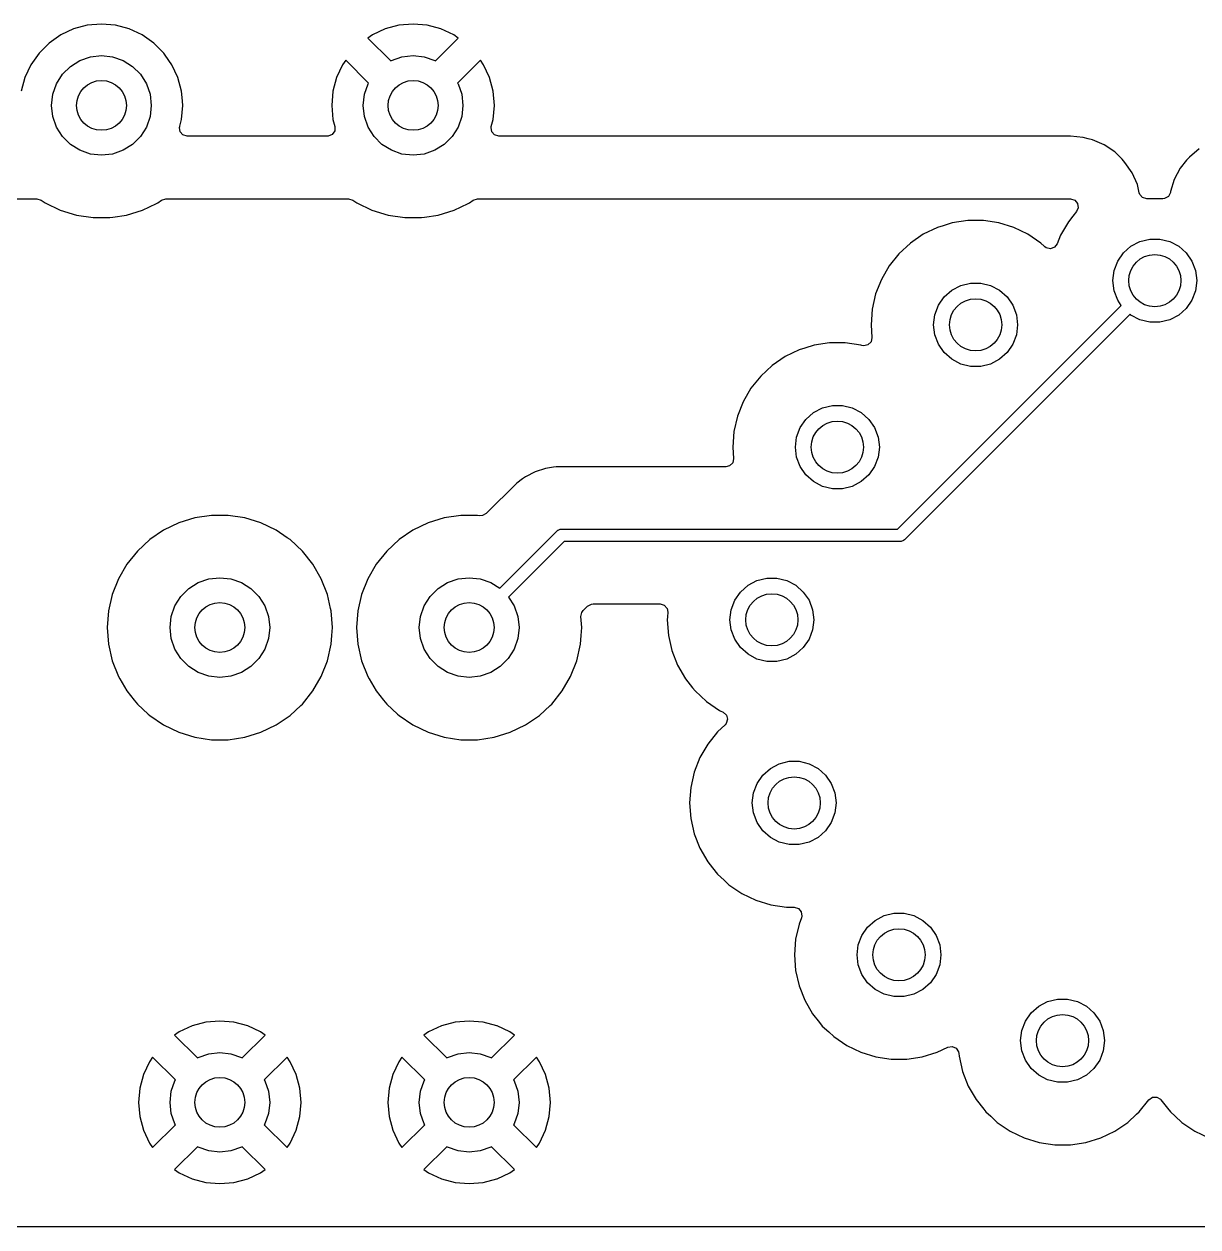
# Model space of a CAD drawing. Extents: x 2.85 to 10.26, y -4.55 to -2.42.
# Drawn here: x 6.372 to 7.114, y -4.547 to -3.787 of the extents above; entities that cross this region are included whole.
import ezdxf

# ---------------------------------------------------------------- set-up
doc = ezdxf.new("R2010")
doc.units = 0
doc.header["$MEASUREMENT"] = 0
doc.layers.add('BLACK', color=7, linetype='CONTINUOUS')

msp = doc.modelspace()

# ---------------------------------------------------------------- linework, layer by layer
at = {"layer": 'BLACK', "linetype": 'CONTINUOUS'}
for p, q in [((6.40368, -3.79029), (6.39556, -3.79407)), ((6.41233, -3.78797), (6.40368, -3.79029)), ((6.40368, -3.79029), (6.40368, -3.79029)), ((6.41234, -3.78797), (6.41233, -3.78797)), ((6.42126, -3.78719), (6.41234, -3.78797)), ((6.43018, -3.78797), (6.42126, -3.78719)), ((6.42126, -3.78719), (6.42126, -3.78719)), ((6.43884, -3.79029), (6.43018, -3.78797)), ((6.43018, -3.78797), (6.43018, -3.78797)), ((6.43018, -3.78797), (6.43018, -3.78797)), ((6.43018, -3.78797), (6.43018, -3.78797)), ((6.43018, -3.78797), (6.43018, -3.78797)), ((6.44696, -3.79407), (6.43884, -3.79029)), ((6.43884, -3.79029), (6.43884, -3.79029)), ((6.60054, -3.7903), (6.59242, -3.79409)), ((6.60919, -3.78799), (6.60054, -3.7903)), ((6.60054, -3.7903), (6.60054, -3.7903)), ((6.61811, -3.78721), (6.60919, -3.78799)), ((6.60919, -3.78799), (6.60919, -3.78799)), ((6.62703, -3.78799), (6.61811, -3.78721)), ((6.61811, -3.78721), (6.61811, -3.78721)), ((6.63568, -3.7903), (6.62703, -3.78799)), ((6.62703, -3.78799), (6.62703, -3.78799)), ((6.6438, -3.79409), (6.63568, -3.7903)), ((6.63568, -3.7903), (6.63568, -3.7903)), ((6.38822, -3.79921), (6.38189, -3.80555)), ((6.39556, -3.79407), (6.38822, -3.79921)), ((6.39556, -3.79407), (6.39556, -3.79407)), ((6.4543, -3.79921), (6.44696, -3.79407)), ((6.44696, -3.79407), (6.44696, -3.79407)), ((6.46063, -3.80555), (6.4543, -3.79921)), ((6.59242, -3.79409), (6.58955, -3.7961)), ((6.58955, -3.7961), (6.58955, -3.7961)), ((6.58955, -3.7961), (6.60396, -3.81051)), ((6.59242, -3.79409), (6.59242, -3.79409)), ((6.63226, -3.81051), (6.64667, -3.7961)), ((6.64667, -3.7961), (6.6438, -3.79409)), ((6.38189, -3.80555), (6.37675, -3.81288)), ((6.41425, -3.80788), (6.42126, -3.80709)), ((6.42126, -3.80709), (6.42827, -3.80788)), ((6.46147, -3.80674), (6.46063, -3.80555)), ((6.46577, -3.81288), (6.46147, -3.80674)), ((6.6111, -3.80788), (6.61811, -3.80709)), ((6.61811, -3.80709), (6.62512, -3.80788)), ((6.37675, -3.81288), (6.37296, -3.821)), ((6.37675, -3.81288), (6.37675, -3.81288)), ((6.39664, -3.81895), (6.40162, -3.81396)), ((6.40162, -3.81396), (6.40759, -3.81021)), ((6.40759, -3.81021), (6.41425, -3.80788)), ((6.42827, -3.80788), (6.43493, -3.81021)), ((6.43493, -3.81021), (6.4409, -3.81396)), ((6.4409, -3.81396), (6.44588, -3.81895)), ((6.46956, -3.821), (6.46577, -3.81288)), ((6.57362, -3.81289), (6.56983, -3.82101)), ((6.57563, -3.81002), (6.57362, -3.81289)), ((6.57362, -3.81289), (6.57362, -3.81289)), ((6.59004, -3.82443), (6.57563, -3.81002)), ((6.57563, -3.81002), (6.57563, -3.81002)), ((6.60396, -3.81051), (6.60444, -3.81021)), ((6.60444, -3.81021), (6.6111, -3.80788)), ((6.62512, -3.80788), (6.63178, -3.81021)), ((6.63178, -3.81021), (6.63226, -3.81051)), ((6.66059, -3.81002), (6.64618, -3.82443)), ((6.6626, -3.81289), (6.66059, -3.81002)), ((6.66639, -3.82101), (6.6626, -3.81289)), ((6.6626, -3.81289), (6.6626, -3.81289)), ((6.37296, -3.821), (6.37064, -3.82966)), ((6.37296, -3.821), (6.37296, -3.821)), ((6.39288, -3.82492), (6.39664, -3.81895)), ((6.44588, -3.81895), (6.44964, -3.82492)), ((6.47188, -3.82966), (6.46956, -3.821)), ((6.56983, -3.82101), (6.56751, -3.82966)), ((6.56983, -3.82101), (6.56983, -3.82101)), ((6.66871, -3.82966), (6.66639, -3.82101)), ((6.66639, -3.82101), (6.66639, -3.82101)), ((6.39055, -3.83157), (6.39288, -3.82492)), ((6.44964, -3.82492), (6.45197, -3.83157)), ((6.47222, -3.83362), (6.47188, -3.82966)), ((6.56751, -3.82966), (6.56673, -3.83858)), ((6.56751, -3.82966), (6.56751, -3.82966)), ((6.5874, -3.83157), (6.58973, -3.82492)), ((6.58973, -3.82492), (6.59004, -3.82443)), ((6.64618, -3.82443), (6.64649, -3.82492)), ((6.64649, -3.82492), (6.64882, -3.83157)), ((6.66949, -3.83858), (6.66871, -3.82966)), ((6.66871, -3.82966), (6.66871, -3.82966)), ((6.38976, -3.83858), (6.39055, -3.83157)), ((6.45197, -3.83157), (6.45276, -3.83858)), ((6.47264, -3.83834), (6.47222, -3.83362)), ((6.58661, -3.83858), (6.5874, -3.83157)), ((6.64882, -3.83157), (6.64961, -3.83858)), ((6.39055, -3.84559), (6.38976, -3.83858)), ((6.39288, -3.85225), (6.39055, -3.84559)), ((6.45197, -3.84559), (6.44964, -3.85225)), ((6.45276, -3.83858), (6.45197, -3.84559)), ((6.47188, -3.84751), (6.47266, -3.83858)), ((6.47266, -3.83858), (6.47264, -3.83834)), ((6.56673, -3.83858), (6.56673, -3.83858)), ((6.56673, -3.83858), (6.56751, -3.8475)), ((6.5874, -3.84559), (6.58661, -3.83858)), ((6.58973, -3.85225), (6.5874, -3.84559)), ((6.64882, -3.84559), (6.64649, -3.85225)), ((6.64961, -3.83858), (6.64882, -3.84559)), ((6.66871, -3.8475), (6.66949, -3.83858)), ((6.66949, -3.83858), (6.66949, -3.83858)), ((6.39664, -3.85822), (6.39288, -3.85225)), ((6.44964, -3.85225), (6.44588, -3.85822)), ((6.47058, -3.85247), (6.4707, -3.85191)), ((6.47097, -3.8552), (6.47058, -3.85247)), ((6.4707, -3.85191), (6.47076, -3.85168)), ((6.47076, -3.85168), (6.47188, -3.84751)), ((6.56751, -3.8475), (6.56751, -3.8475)), ((6.56751, -3.8475), (6.56869, -3.85191)), ((6.56869, -3.85191), (6.56863, -3.85466)), ((6.59349, -3.85822), (6.58973, -3.85225)), ((6.64649, -3.85225), (6.64273, -3.85822)), ((6.66741, -3.85247), (6.66753, -3.85191)), ((6.6678, -3.8552), (6.66741, -3.85247)), ((6.66753, -3.85191), (6.66871, -3.8475)), ((6.66871, -3.8475), (6.66871, -3.8475)), ((6.40162, -3.86321), (6.39664, -3.85822)), ((6.44588, -3.85822), (6.4409, -3.86321)), ((6.47277, -3.85728), (6.47097, -3.8552)), ((6.47541, -3.85805), (6.47277, -3.85728)), ((6.56398, -3.85805), (6.47541, -3.85805)), ((6.56456, -3.85802), (6.56398, -3.85805)), ((6.56709, -3.85693), (6.56456, -3.85802)), ((6.56863, -3.85466), (6.56709, -3.85693)), ((6.59847, -3.86321), (6.59349, -3.85822)), ((6.64273, -3.85822), (6.63775, -3.86321)), ((6.6696, -3.85728), (6.6678, -3.8552)), ((6.67224, -3.85805), (6.6696, -3.85728)), ((7.03341, -3.85805), (6.67224, -3.85805)), ((7.04138, -3.85886), (7.03341, -3.85805)), ((7.03341, -3.85805), (7.03341, -3.85805)), ((7.04456, -3.85965), (7.04138, -3.85886)), ((7.04138, -3.85886), (7.04138, -3.85886)), ((7.04138, -3.85886), (7.04138, -3.85886)), ((7.0472, -3.86043), (7.04456, -3.85965)), ((7.04456, -3.85965), (7.04456, -3.85965)), ((7.04456, -3.85965), (7.04456, -3.85965)), ((7.05462, -3.86345), (7.0472, -3.86043)), ((7.0472, -3.86043), (7.0472, -3.86043)), ((6.40759, -3.86696), (6.40162, -3.86321)), ((6.41425, -3.86929), (6.40759, -3.86696)), ((6.43493, -3.86696), (6.42827, -3.86929)), ((6.4409, -3.86321), (6.43493, -3.86696)), ((6.60444, -3.86696), (6.59847, -3.86321)), ((6.6111, -3.86929), (6.60444, -3.86696)), ((6.63178, -3.86696), (6.62512, -3.86929)), ((6.63775, -3.86321), (6.63178, -3.86696)), ((7.06128, -3.86791), (7.05462, -3.86345)), ((7.05462, -3.86345), (7.05462, -3.86345)), ((7.06597, -3.87249), (7.06128, -3.86791)), ((7.06128, -3.86791), (7.06128, -3.86791)), ((7.11456, -3.86594), (7.10851, -3.87119)), ((6.42126, -3.87008), (6.41425, -3.86929)), ((6.42827, -3.86929), (6.42126, -3.87008)), ((6.61811, -3.87008), (6.6111, -3.86929)), ((6.62512, -3.86929), (6.61811, -3.87008)), ((7.06777, -3.87457), (7.06597, -3.87249)), ((7.07237, -3.88112), (7.06777, -3.87457)), ((7.06777, -3.87457), (7.06777, -3.87457)), ((7.06777, -3.87457), (7.06777, -3.87457)), ((7.10663, -3.87319), (7.10255, -3.87832)), ((7.10851, -3.87119), (7.10663, -3.87319)), ((7.10851, -3.87119), (7.10851, -3.87119)), ((7.07557, -3.88847), (7.07237, -3.88112)), ((7.07237, -3.88112), (7.07237, -3.88112)), ((7.10255, -3.87832), (7.09879, -3.8854)), ((7.0768, -3.89385), (7.07557, -3.88847)), ((7.07557, -3.88847), (7.07557, -3.88847)), ((7.09879, -3.8854), (7.09654, -3.89308)), ((7.09879, -3.8854), (7.09879, -3.8854)), ((6.1162, -3.89764), (6.38054, -3.89764)), ((6.38054, -3.89764), (6.38318, -3.89841)), ((6.38318, -3.89841), (6.38329, -3.89849)), ((6.38329, -3.89849), (6.38572, -3.90014)), ((6.4568, -3.90014), (6.45923, -3.89849)), ((6.45923, -3.89849), (6.46185, -3.89764)), ((6.46185, -3.89764), (6.46198, -3.89764)), ((6.46198, -3.89764), (6.57739, -3.89764)), ((6.57739, -3.89764), (6.58003, -3.89841)), ((6.58003, -3.89841), (6.58014, -3.89849)), ((6.58014, -3.89849), (6.58257, -3.90014)), ((6.65365, -3.90014), (6.65608, -3.89849)), ((6.65608, -3.89849), (6.6587, -3.89764)), ((6.6587, -3.89764), (6.65883, -3.89764)), ((6.65883, -3.89764), (7.03341, -3.89764)), ((7.03341, -3.89764), (7.03605, -3.89841)), ((7.03605, -3.89841), (7.03785, -3.90049)), ((7.07712, -3.89478), (7.0768, -3.89385)), ((7.07892, -3.89686), (7.07712, -3.89478)), ((7.08156, -3.89764), (7.07892, -3.89686)), ((7.09164, -3.89764), (7.08156, -3.89764)), ((7.09282, -3.89749), (7.09164, -3.89764)), ((7.09519, -3.8961), (7.09282, -3.89749)), ((7.09644, -3.89365), (7.09519, -3.8961)), ((7.09654, -3.89308), (7.09644, -3.89365)), ((6.38572, -3.90014), (6.39529, -3.90475)), ((6.39529, -3.90475), (6.40544, -3.90789)), ((6.43708, -3.90789), (6.44723, -3.90475)), ((6.44723, -3.90475), (6.45608, -3.90049)), ((6.45608, -3.90049), (6.4568, -3.90014)), ((6.4568, -3.90014), (6.4568, -3.90014)), ((6.4568, -3.90014), (6.4568, -3.90014)), ((6.58257, -3.90014), (6.59214, -3.90475)), ((6.59214, -3.90475), (6.60229, -3.90789)), ((6.63393, -3.90789), (6.64408, -3.90475)), ((6.64408, -3.90475), (6.65293, -3.90049)), ((6.65293, -3.90049), (6.65365, -3.90014)), ((6.65365, -3.90014), (6.65365, -3.90014)), ((6.65365, -3.90014), (6.65365, -3.90014)), ((7.03723, -3.90556), (7.03491, -3.90847)), ((7.03824, -3.90321), (7.03723, -3.90556)), ((7.03785, -3.90049), (7.03824, -3.90321)), ((6.40544, -3.90789), (6.40544, -3.90789)), ((6.40544, -3.90789), (6.40544, -3.90789)), ((6.40544, -3.90789), (6.41595, -3.90947)), ((6.41595, -3.90947), (6.41595, -3.90947)), ((6.41595, -3.90947), (6.41595, -3.90947)), ((6.41595, -3.90947), (6.41595, -3.90947)), ((6.41595, -3.90947), (6.42657, -3.90947)), ((6.42657, -3.90947), (6.42849, -3.90918)), ((6.42657, -3.90947), (6.42657, -3.90947)), ((6.42849, -3.90918), (6.43708, -3.90789)), ((6.43708, -3.90789), (6.43708, -3.90789)), ((6.43708, -3.90789), (6.43708, -3.90789)), ((6.60229, -3.90789), (6.60229, -3.90789)), ((6.60229, -3.90789), (6.60229, -3.90789)), ((6.60229, -3.90789), (6.6128, -3.90947)), ((6.6128, -3.90947), (6.6128, -3.90947)), ((6.6128, -3.90947), (6.6128, -3.90947)), ((6.6128, -3.90947), (6.6128, -3.90947)), ((6.6128, -3.90947), (6.62342, -3.90947)), ((6.62342, -3.90947), (6.62534, -3.90918)), ((6.62342, -3.90947), (6.62342, -3.90947)), ((6.62534, -3.90918), (6.63393, -3.90789)), ((6.63393, -3.90789), (6.63393, -3.90789)), ((6.63393, -3.90789), (6.63393, -3.90789)), ((6.95871, -3.9128), (6.95289, -3.91459)), ((6.96848, -3.91132), (6.95871, -3.9128)), ((6.95871, -3.9128), (6.95871, -3.9128)), ((6.97835, -3.91132), (6.96848, -3.91132)), ((6.96848, -3.91132), (6.96848, -3.91132)), ((6.98812, -3.9128), (6.97835, -3.91132)), ((6.97835, -3.91132), (6.97835, -3.91132)), ((6.99755, -3.91571), (6.98812, -3.9128)), ((6.98812, -3.9128), (6.98812, -3.9128)), ((7.03202, -3.91209), (7.02708, -3.92064)), ((7.03491, -3.90847), (7.03202, -3.91209)), ((6.94038, -3.91999), (6.93222, -3.92555)), ((6.94927, -3.91571), (6.94038, -3.91999)), ((6.94038, -3.91999), (6.94038, -3.91999)), ((6.95289, -3.91459), (6.94927, -3.91571)), ((6.94927, -3.91571), (6.94927, -3.91571)), ((6.94927, -3.91571), (6.94927, -3.91571)), ((7.00645, -3.91999), (6.99755, -3.91571)), ((6.99755, -3.91571), (6.99755, -3.91571)), ((7.01461, -3.92555), (7.00645, -3.91999)), ((7.00645, -3.91999), (7.00645, -3.91999)), ((7.00645, -3.91999), (7.00645, -3.91999)), ((7.00645, -3.91999), (7.00645, -3.91999)), ((7.02708, -3.92064), (7.02496, -3.92606)), ((6.93222, -3.92555), (6.92498, -3.93227)), ((7.01678, -3.92757), (7.01461, -3.92555)), ((7.01709, -3.92786), (7.01678, -3.92757)), ((7.018, -3.92852), (7.01709, -3.92786)), ((7.02068, -3.92915), (7.018, -3.92852)), ((7.02327, -3.92824), (7.02068, -3.92915)), ((7.02496, -3.92606), (7.02327, -3.92824)), ((7.06678, -3.93174), (7.07156, -3.9275)), ((7.07156, -3.9275), (7.07722, -3.92454)), ((7.07722, -3.92454), (7.08342, -3.92301)), ((7.08342, -3.92301), (7.08981, -3.92301)), ((7.08981, -3.92301), (7.09601, -3.92454)), ((7.09601, -3.92454), (7.10167, -3.9275)), ((7.10167, -3.9275), (7.10645, -3.93174)), ((6.92498, -3.93227), (6.91882, -3.93999)), ((7.06315, -3.937), (7.06678, -3.93174)), ((7.10645, -3.93174), (7.11008, -3.937)), ((6.91882, -3.93999), (6.91388, -3.94854)), ((7.06011, -3.94931), (7.06088, -3.94297)), ((7.06088, -3.94297), (7.06315, -3.937)), ((7.11008, -3.937), (7.11234, -3.94297)), ((7.11234, -3.94297), (7.11311, -3.94931)), ((6.91388, -3.94854), (6.91028, -3.95774)), ((6.96402, -3.95244), (6.97022, -3.95091)), ((6.97022, -3.95091), (6.97661, -3.95091)), ((6.97661, -3.95091), (6.98281, -3.95244)), ((7.06088, -3.95566), (7.06011, -3.94931)), ((7.11311, -3.94931), (7.11234, -3.95566)), ((6.91027, -3.95774), (6.90808, -3.96737)), ((6.91028, -3.95774), (6.91027, -3.95774)), ((6.94995, -3.9649), (6.95358, -3.95964)), ((6.95358, -3.95964), (6.95836, -3.9554)), ((6.95836, -3.9554), (6.96402, -3.95244)), ((6.98281, -3.95244), (6.98847, -3.9554)), ((6.98847, -3.9554), (6.99325, -3.95964)), ((6.99325, -3.95964), (6.99688, -3.9649)), ((7.06315, -3.96163), (7.06088, -3.95566)), ((7.11234, -3.95566), (7.11008, -3.96163)), ((6.90808, -3.96737), (6.90734, -3.97721)), ((6.90808, -3.96737), (6.90808, -3.96737)), ((6.92406, -4.1063), (7.06543, -3.96493)), ((6.94768, -3.97087), (6.94995, -3.9649)), ((6.99688, -3.9649), (6.99914, -3.97087)), ((7.06543, -3.96493), (7.06315, -3.96163)), ((7.10645, -3.96689), (7.10167, -3.97112)), ((7.11008, -3.96163), (7.10645, -3.96689)), ((7.07093, -3.97056), (6.92848, -4.11302)), ((6.94691, -3.97721), (6.94768, -3.97087)), ((6.99914, -3.97087), (6.99991, -3.97721)), ((7.07156, -3.97112), (7.07093, -3.97056)), ((7.07722, -3.97409), (7.07156, -3.97112)), ((7.08342, -3.97562), (7.07722, -3.97409)), ((7.09601, -3.97409), (7.08981, -3.97562)), ((7.10167, -3.97112), (7.09601, -3.97409)), ((6.90734, -3.97721), (6.90734, -3.97721)), ((6.90734, -3.97721), (6.90795, -3.98532)), ((6.94768, -3.98356), (6.94691, -3.97721)), ((6.99991, -3.97721), (6.99914, -3.98356)), ((7.08981, -3.97562), (7.08342, -3.97562)), ((6.87141, -3.9901), (6.86559, -3.99189)), ((6.88118, -3.98862), (6.87141, -3.9901)), ((6.87141, -3.9901), (6.87141, -3.9901)), ((6.89105, -3.98862), (6.88118, -3.98862)), ((6.88118, -3.98862), (6.88118, -3.98862)), ((6.90082, -3.9901), (6.89105, -3.98862)), ((6.89105, -3.98862), (6.89105, -3.98862)), ((6.90164, -3.99035), (6.90082, -3.9901)), ((6.90082, -3.9901), (6.90082, -3.9901)), ((6.90543, -3.98996), (6.90275, -3.99055)), ((6.90737, -3.98801), (6.90543, -3.98996)), ((6.90795, -3.98532), (6.90737, -3.98801)), ((6.94995, -3.98953), (6.94768, -3.98356)), ((6.95358, -3.99479), (6.94995, -3.98953)), ((6.99688, -3.98953), (6.99325, -3.99479)), ((6.99914, -3.98356), (6.99688, -3.98953)), ((6.85308, -3.99729), (6.84492, -4.00285)), ((6.86197, -3.99301), (6.85308, -3.99729)), ((6.85308, -3.99729), (6.85308, -3.99729)), ((6.86559, -3.99189), (6.86197, -3.99301)), ((6.86197, -3.99301), (6.86197, -3.99301)), ((6.86197, -3.99301), (6.86197, -3.99301)), ((6.90275, -3.99055), (6.90164, -3.99035)), ((6.95836, -3.99902), (6.95358, -3.99479)), ((6.99325, -3.99479), (6.98847, -3.99902)), ((6.84492, -4.00285), (6.83768, -4.00957)), ((6.96402, -4.00199), (6.95836, -3.99902)), ((6.97022, -4.00352), (6.96402, -4.00199)), ((6.97661, -4.00352), (6.97022, -4.00352)), ((6.98281, -4.00199), (6.97661, -4.00352)), ((6.98847, -3.99902), (6.98281, -4.00199)), ((6.83768, -4.00957), (6.83152, -4.01729)), ((6.83152, -4.01729), (6.82658, -4.02584)), ((6.82658, -4.02584), (6.82298, -4.03504)), ((6.82297, -4.03504), (6.82078, -4.04467)), ((6.82298, -4.03504), (6.82297, -4.03504)), ((6.86628, -4.03694), (6.87106, -4.0327)), ((6.87106, -4.0327), (6.87672, -4.02974)), ((6.87672, -4.02974), (6.88292, -4.02821)), ((6.88292, -4.02821), (6.88931, -4.02821)), ((6.88931, -4.02821), (6.89551, -4.02974)), ((6.89551, -4.02974), (6.90117, -4.0327)), ((6.90117, -4.0327), (6.90595, -4.03694)), ((6.86038, -4.04817), (6.86265, -4.0422)), ((6.86265, -4.0422), (6.86628, -4.03694)), ((6.90595, -4.03694), (6.90958, -4.0422)), ((6.90958, -4.0422), (6.91184, -4.04817)), ((6.82078, -4.04467), (6.82004, -4.05451)), ((6.82078, -4.04467), (6.82078, -4.04467)), ((6.85961, -4.05451), (6.86038, -4.04817)), ((6.91184, -4.04817), (6.91261, -4.05451)), ((6.82004, -4.05451), (6.82004, -4.05451)), ((6.82004, -4.05451), (6.82058, -4.06166)), ((6.86038, -4.06086), (6.85961, -4.05451)), ((6.91261, -4.05451), (6.91184, -4.06086)), ((6.82, -4.06435), (6.81806, -4.0663)), ((6.82058, -4.06166), (6.82, -4.06435)), ((6.86265, -4.06683), (6.86038, -4.06086)), ((6.91184, -4.06086), (6.90958, -4.06683)), ((6.6891, -4.07318), (6.68714, -4.07461)), ((6.69518, -4.07008), (6.6891, -4.07318)), ((6.70167, -4.06798), (6.69518, -4.07008)), ((6.70684, -4.06716), (6.70167, -4.06798)), ((6.7084, -4.06691), (6.70684, -4.06716)), ((6.71522, -4.06691), (6.7084, -4.06691)), ((6.81571, -4.06691), (6.71522, -4.06691)), ((6.81806, -4.0663), (6.81571, -4.06691)), ((6.86628, -4.07209), (6.86265, -4.06683)), ((6.87106, -4.07632), (6.86628, -4.07209)), ((6.90595, -4.07209), (6.90117, -4.07632)), ((6.90958, -4.06683), (6.90595, -4.07209)), ((6.68359, -4.07719), (6.66434, -4.09644)), ((6.68714, -4.07461), (6.68359, -4.07719)), ((6.68359, -4.07719), (6.68359, -4.07719)), ((6.68359, -4.07719), (6.68359, -4.07719)), ((6.87672, -4.07929), (6.87106, -4.07632)), ((6.88292, -4.08082), (6.87672, -4.07929)), ((6.88931, -4.08082), (6.88292, -4.08082)), ((6.89551, -4.07929), (6.88931, -4.08082)), ((6.90117, -4.07632), (6.89551, -4.07929)), ((6.66434, -4.09644), (6.66192, -4.09776)), ((6.47009, -4.10233), (6.46052, -4.10694)), ((6.48025, -4.0992), (6.47009, -4.10233)), ((6.49075, -4.09762), (6.48025, -4.0992)), ((6.48025, -4.0992), (6.48025, -4.0992)), ((6.50138, -4.09762), (6.49075, -4.09762)), ((6.49075, -4.09762), (6.49075, -4.09762)), ((6.51188, -4.0992), (6.50138, -4.09762)), ((6.50138, -4.09762), (6.50138, -4.09762)), ((6.52203, -4.10233), (6.51188, -4.0992)), ((6.51188, -4.0992), (6.51188, -4.0992)), ((6.5316, -4.10694), (6.52203, -4.10233)), ((6.52203, -4.10233), (6.52203, -4.10233)), ((6.62757, -4.10233), (6.618, -4.10694)), ((6.63773, -4.0992), (6.62757, -4.10233)), ((6.64823, -4.09762), (6.63773, -4.0992)), ((6.63773, -4.0992), (6.63773, -4.0992)), ((6.65886, -4.09762), (6.64823, -4.09762)), ((6.64823, -4.09762), (6.64823, -4.09762)), ((6.66016, -4.09781), (6.65886, -4.09762)), ((6.65886, -4.09762), (6.65886, -4.09762)), ((6.66192, -4.09776), (6.66016, -4.09781)), ((6.46052, -4.10694), (6.45174, -4.11293)), ((6.5316, -4.10694), (6.5316, -4.10694)), ((6.53864, -4.11174), (6.53161, -4.10694)), ((6.53161, -4.10694), (6.5316, -4.10694)), ((6.5316, -4.10694), (6.5316, -4.10694)), ((6.54038, -4.11293), (6.53864, -4.11174)), ((6.618, -4.10694), (6.60922, -4.11293)), ((6.67282, -4.14366), (6.70903, -4.10745)), ((6.70903, -4.10745), (6.70962, -4.10696)), ((6.70962, -4.10696), (6.70968, -4.10694)), ((6.70968, -4.10694), (6.71104, -4.10637)), ((6.71104, -4.10637), (6.71181, -4.1063)), ((6.71181, -4.1063), (6.92406, -4.1063)), ((6.45174, -4.11293), (6.44395, -4.12015)), ((6.54817, -4.12015), (6.54038, -4.11293)), ((6.60922, -4.11293), (6.60143, -4.12015)), ((6.71344, -4.11417), (6.67839, -4.14922)), ((6.92569, -4.11417), (6.71344, -4.11417)), ((6.92646, -4.1141), (6.92569, -4.11417)), ((6.92788, -4.11351), (6.92646, -4.1141)), ((6.92848, -4.11302), (6.92788, -4.11351)), ((6.44395, -4.12015), (6.43733, -4.12846)), ((6.5548, -4.12846), (6.54817, -4.12015)), ((6.54817, -4.12015), (6.54817, -4.12015)), ((6.54817, -4.12015), (6.54817, -4.12015)), ((6.60143, -4.12015), (6.59481, -4.12846)), ((6.43733, -4.12846), (6.43202, -4.13766)), ((6.56011, -4.13766), (6.5548, -4.12846)), ((6.59481, -4.12846), (6.5895, -4.13766)), ((6.43202, -4.13766), (6.42814, -4.14755)), ((6.43202, -4.13766), (6.43202, -4.13766)), ((6.47643, -4.14388), (6.4824, -4.14013)), ((6.4824, -4.14013), (6.48905, -4.1378)), ((6.48905, -4.1378), (6.49606, -4.13701)), ((6.49606, -4.13701), (6.50307, -4.1378)), ((6.50307, -4.1378), (6.50973, -4.14013)), ((6.50973, -4.14013), (6.5157, -4.14388)), ((6.56399, -4.14755), (6.56011, -4.13766)), ((6.5895, -4.13766), (6.58562, -4.14755)), ((6.5895, -4.13766), (6.5895, -4.13766)), ((6.63391, -4.14388), (6.63988, -4.14013)), ((6.63988, -4.14013), (6.64653, -4.1378)), ((6.64653, -4.1378), (6.65354, -4.13701)), ((6.65354, -4.13701), (6.66055, -4.1378)), ((6.66055, -4.1378), (6.66721, -4.14013)), ((6.66721, -4.14013), (6.67282, -4.14366)), ((6.82488, -4.14604), (6.82966, -4.1418)), ((6.82966, -4.1418), (6.83532, -4.13884)), ((6.83532, -4.13884), (6.84152, -4.13731)), ((6.84152, -4.13731), (6.84791, -4.13731)), ((6.84791, -4.13731), (6.85411, -4.13884)), ((6.85411, -4.13884), (6.85977, -4.1418)), ((6.85977, -4.1418), (6.86455, -4.14604)), ((6.42814, -4.14755), (6.42577, -4.15791)), ((6.42814, -4.14755), (6.42814, -4.14755)), ((6.46769, -4.15484), (6.47144, -4.14887)), ((6.47144, -4.14887), (6.47643, -4.14388)), ((6.5157, -4.14388), (6.52069, -4.14887)), ((6.52069, -4.14887), (6.52444, -4.15484)), ((6.56601, -4.15642), (6.56399, -4.14755)), ((6.58562, -4.14755), (6.58325, -4.15791)), ((6.58562, -4.14755), (6.58562, -4.14755)), ((6.62517, -4.15484), (6.62892, -4.14887)), ((6.62892, -4.14887), (6.63391, -4.14388)), ((6.67839, -4.14922), (6.68192, -4.15484)), ((6.82125, -4.1513), (6.82488, -4.14604)), ((6.86455, -4.14604), (6.86818, -4.1513)), ((6.46536, -4.1615), (6.46769, -4.15484)), ((6.52444, -4.15484), (6.52677, -4.1615)), ((6.56635, -4.15791), (6.56601, -4.15642)), ((6.62284, -4.1615), (6.62517, -4.15484)), ((6.68192, -4.15484), (6.68425, -4.1615)), ((6.72553, -4.15779), (6.7269, -4.15642)), ((6.7269, -4.15642), (6.72833, -4.15499)), ((6.72833, -4.15499), (6.73074, -4.15367)), ((6.73074, -4.15367), (6.73178, -4.15356)), ((6.73178, -4.15356), (6.77413, -4.15356)), ((6.77413, -4.15356), (6.77677, -4.15434)), ((6.77677, -4.15434), (6.77857, -4.15642)), ((6.77857, -4.15642), (6.779, -4.15881)), ((6.81821, -4.16361), (6.81898, -4.15727)), ((6.81898, -4.15727), (6.82125, -4.1513)), ((6.86818, -4.1513), (6.87044, -4.15727)), ((6.87044, -4.15727), (6.87121, -4.16361)), ((6.42577, -4.15791), (6.42498, -4.1685)), ((6.46457, -4.1685), (6.46536, -4.1615)), ((6.52677, -4.1615), (6.52756, -4.1685)), ((6.56715, -4.1685), (6.56635, -4.15791)), ((6.58325, -4.15791), (6.58246, -4.1685)), ((6.62205, -4.1685), (6.62284, -4.1615)), ((6.68425, -4.1615), (6.68504, -4.1685)), ((6.72411, -4.16161), (6.72469, -4.15892)), ((6.72463, -4.1685), (6.72411, -4.16161)), ((6.72469, -4.15892), (6.72553, -4.15779)), ((6.77878, -4.16176), (6.77864, -4.16361)), ((6.77864, -4.16361), (6.77864, -4.16361)), ((6.77864, -4.16361), (6.77938, -4.17346)), ((6.779, -4.15881), (6.77878, -4.16176)), ((6.81898, -4.16996), (6.81821, -4.16361)), ((6.87121, -4.16361), (6.87044, -4.16996)), ((6.42498, -4.1685), (6.42577, -4.1791)), ((6.42498, -4.1685), (6.42498, -4.1685)), ((6.46536, -4.17551), (6.46457, -4.1685)), ((6.52756, -4.1685), (6.52677, -4.17551)), ((6.56678, -4.17346), (6.56715, -4.1685)), ((6.56715, -4.1685), (6.56715, -4.1685)), ((6.58246, -4.1685), (6.58246, -4.1685)), ((6.58246, -4.1685), (6.58325, -4.1791)), ((6.62284, -4.17551), (6.62205, -4.1685)), ((6.68504, -4.1685), (6.68425, -4.17551)), ((6.72426, -4.17346), (6.72463, -4.1685)), ((6.72463, -4.1685), (6.72463, -4.1685)), ((6.82125, -4.17593), (6.81898, -4.16996)), ((6.87044, -4.16996), (6.86818, -4.17593)), ((6.42577, -4.1791), (6.42814, -4.18946)), ((6.46769, -4.18217), (6.46536, -4.17551)), ((6.52677, -4.17551), (6.52444, -4.18217)), ((6.56399, -4.18946), (6.56635, -4.1791)), ((6.56635, -4.1791), (6.56678, -4.17346)), ((6.58325, -4.1791), (6.58562, -4.18946)), ((6.62517, -4.18217), (6.62284, -4.17551)), ((6.68425, -4.17551), (6.68192, -4.18217)), ((6.72147, -4.18946), (6.72383, -4.1791)), ((6.72383, -4.1791), (6.72426, -4.17346)), ((6.77938, -4.17346), (6.77938, -4.17346)), ((6.77938, -4.17346), (6.78158, -4.18309)), ((6.82488, -4.18119), (6.82125, -4.17593)), ((6.86818, -4.17593), (6.86455, -4.18119)), ((6.47144, -4.18814), (6.46769, -4.18217)), ((6.52444, -4.18217), (6.52069, -4.18814)), ((6.62892, -4.18814), (6.62517, -4.18217)), ((6.68192, -4.18217), (6.67817, -4.18814)), ((6.78158, -4.18309), (6.78158, -4.18309)), ((6.78158, -4.18309), (6.78158, -4.18309)), ((6.78158, -4.18309), (6.78518, -4.19228)), ((6.82966, -4.18542), (6.82488, -4.18119)), ((6.83532, -4.18839), (6.82966, -4.18542)), ((6.85977, -4.18542), (6.85411, -4.18839)), ((6.86455, -4.18119), (6.85977, -4.18542)), ((6.42814, -4.18946), (6.42814, -4.18946)), ((6.42814, -4.18946), (6.43202, -4.19935)), ((6.47643, -4.19313), (6.47144, -4.18814)), ((6.4824, -4.19688), (6.47643, -4.19313)), ((6.5157, -4.19313), (6.50973, -4.19688)), ((6.52069, -4.18814), (6.5157, -4.19313)), ((6.56011, -4.19935), (6.56399, -4.18946)), ((6.58562, -4.18946), (6.58562, -4.18946)), ((6.58562, -4.18946), (6.5895, -4.19935)), ((6.63391, -4.19313), (6.62892, -4.18814)), ((6.63988, -4.19688), (6.63391, -4.19313)), ((6.67318, -4.19313), (6.66721, -4.19688)), ((6.67817, -4.18814), (6.67318, -4.19313)), ((6.71759, -4.19935), (6.72147, -4.18946)), ((6.78518, -4.19228), (6.79012, -4.20083)), ((6.84152, -4.18992), (6.83532, -4.18839)), ((6.84791, -4.18992), (6.84152, -4.18992)), ((6.85411, -4.18839), (6.84791, -4.18992)), ((6.43202, -4.19935), (6.43202, -4.19935)), ((6.43202, -4.19935), (6.43297, -4.201)), ((6.43297, -4.201), (6.43733, -4.20855)), ((6.48905, -4.19921), (6.4824, -4.19688)), ((6.49606, -4.2), (6.48905, -4.19921)), ((6.50307, -4.19921), (6.49606, -4.2)), ((6.50973, -4.19688), (6.50307, -4.19921)), ((6.5548, -4.20855), (6.56011, -4.19935)), ((6.5895, -4.19935), (6.5895, -4.19935)), ((6.5895, -4.19935), (6.59045, -4.201)), ((6.59045, -4.201), (6.59481, -4.20855)), ((6.64653, -4.19921), (6.63988, -4.19688)), ((6.65354, -4.2), (6.64653, -4.19921)), ((6.66055, -4.19921), (6.65354, -4.2)), ((6.66721, -4.19688), (6.66055, -4.19921)), ((6.71228, -4.20855), (6.71759, -4.19935)), ((6.79012, -4.20083), (6.79465, -4.20651)), ((6.43733, -4.20855), (6.44195, -4.21434)), ((6.54817, -4.21685), (6.5548, -4.20855)), ((6.59481, -4.20855), (6.59943, -4.21434)), ((6.70565, -4.21685), (6.71228, -4.20855)), ((6.79465, -4.20651), (6.79628, -4.20856)), ((6.79628, -4.20856), (6.7998, -4.21182)), ((6.44195, -4.21434), (6.44395, -4.21685)), ((6.44395, -4.21685), (6.45071, -4.22313)), ((6.54038, -4.22408), (6.54721, -4.21775)), ((6.54721, -4.21775), (6.54817, -4.21685)), ((6.54817, -4.21685), (6.54817, -4.21685)), ((6.54817, -4.21685), (6.54817, -4.21685)), ((6.59943, -4.21434), (6.60143, -4.21685)), ((6.60143, -4.21685), (6.6082, -4.22313)), ((6.69786, -4.22408), (6.70469, -4.21775)), ((6.70469, -4.21775), (6.70565, -4.21685)), ((6.70565, -4.21685), (6.70565, -4.21685)), ((6.70565, -4.21685), (6.70565, -4.21685)), ((6.7998, -4.21182), (6.80352, -4.21527)), ((6.80352, -4.21527), (6.81168, -4.22084)), ((6.45071, -4.22313), (6.45174, -4.22408)), ((6.45174, -4.22408), (6.46052, -4.23006)), ((6.53161, -4.23006), (6.54038, -4.22408)), ((6.6082, -4.22313), (6.60922, -4.22408)), ((6.60922, -4.22408), (6.618, -4.23006)), ((6.68909, -4.23006), (6.69786, -4.22408)), ((6.81168, -4.22084), (6.81216, -4.22107)), ((6.81216, -4.22107), (6.81397, -4.22194)), ((6.81397, -4.22194), (6.81602, -4.22379)), ((6.81602, -4.22379), (6.81674, -4.22644)), ((6.46052, -4.23006), (6.47009, -4.23467)), ((6.52203, -4.23467), (6.53161, -4.23006)), ((6.618, -4.23006), (6.62757, -4.23467)), ((6.67951, -4.23467), (6.68909, -4.23006)), ((6.81518, -4.22992), (6.81038, -4.23437)), ((6.81591, -4.22906), (6.81518, -4.22992)), ((6.81674, -4.22644), (6.81591, -4.22906)), ((6.47009, -4.23467), (6.48025, -4.23781)), ((6.48025, -4.23781), (6.48025, -4.23781)), ((6.48025, -4.23781), (6.48025, -4.23781)), ((6.48025, -4.23781), (6.49075, -4.23939)), ((6.49075, -4.23939), (6.49075, -4.23939)), ((6.49075, -4.23939), (6.49075, -4.23939)), ((6.49075, -4.23939), (6.49075, -4.23939)), ((6.49075, -4.23939), (6.50138, -4.23939)), ((6.50138, -4.23939), (6.51188, -4.23781)), ((6.50138, -4.23939), (6.50138, -4.23939)), ((6.50138, -4.23939), (6.50138, -4.23939)), ((6.51188, -4.23781), (6.52203, -4.23467)), ((6.51188, -4.23781), (6.51188, -4.23781)), ((6.51188, -4.23781), (6.51188, -4.23781)), ((6.62757, -4.23467), (6.63773, -4.23781)), ((6.63773, -4.23781), (6.63773, -4.23781)), ((6.63773, -4.23781), (6.63773, -4.23781)), ((6.63773, -4.23781), (6.64823, -4.23939)), ((6.64823, -4.23939), (6.64823, -4.23939)), ((6.64823, -4.23939), (6.64823, -4.23939)), ((6.64823, -4.23939), (6.64823, -4.23939)), ((6.64823, -4.23939), (6.65886, -4.23939)), ((6.65886, -4.23939), (6.66936, -4.23781)), ((6.65886, -4.23939), (6.65886, -4.23939)), ((6.65886, -4.23939), (6.65886, -4.23939)), ((6.66936, -4.23781), (6.67951, -4.23467)), ((6.66936, -4.23781), (6.66936, -4.23781)), ((6.66936, -4.23781), (6.66936, -4.23781)), ((6.81038, -4.23437), (6.80422, -4.24209)), ((6.80422, -4.24209), (6.79928, -4.25064)), ((6.79928, -4.25064), (6.79568, -4.25984)), ((6.84376, -4.2575), (6.84942, -4.25454)), ((6.84942, -4.25454), (6.85562, -4.25301)), ((6.85562, -4.25301), (6.86201, -4.25301)), ((6.86201, -4.25301), (6.86821, -4.25454)), ((6.86821, -4.25454), (6.87387, -4.2575)), ((6.79568, -4.25984), (6.79348, -4.26947)), ((6.79568, -4.25984), (6.79568, -4.25984)), ((6.83535, -4.267), (6.83898, -4.26174)), ((6.83898, -4.26174), (6.84376, -4.2575)), ((6.87387, -4.2575), (6.87865, -4.26174)), ((6.87865, -4.26174), (6.88228, -4.267)), ((6.79348, -4.26947), (6.79274, -4.27931)), ((6.79348, -4.26947), (6.79348, -4.26947)), ((6.83308, -4.27297), (6.83535, -4.267)), ((6.88228, -4.267), (6.88454, -4.27297)), ((6.83231, -4.27931), (6.83308, -4.27297)), ((6.88454, -4.27297), (6.88531, -4.27931)), ((6.79274, -4.27931), (6.79274, -4.27931)), ((6.79274, -4.27931), (6.79348, -4.28916)), ((6.83308, -4.28566), (6.83231, -4.27931)), ((6.83535, -4.29163), (6.83308, -4.28566)), ((6.88454, -4.28566), (6.88228, -4.29163)), ((6.88531, -4.27931), (6.88454, -4.28566)), ((6.79348, -4.28916), (6.79348, -4.28916)), ((6.79348, -4.28916), (6.79568, -4.29879)), ((6.83898, -4.29689), (6.83535, -4.29163)), ((6.88228, -4.29163), (6.87865, -4.29689)), ((6.79568, -4.29879), (6.79568, -4.29879)), ((6.79568, -4.29879), (6.79568, -4.29879)), ((6.79568, -4.29879), (6.79928, -4.30798)), ((6.84376, -4.30112), (6.83898, -4.29689)), ((6.84942, -4.30409), (6.84376, -4.30112)), ((6.87387, -4.30112), (6.86821, -4.30409)), ((6.87865, -4.29689), (6.87387, -4.30112)), ((6.79928, -4.30798), (6.80422, -4.31653)), ((6.85562, -4.30562), (6.84942, -4.30409)), ((6.86201, -4.30562), (6.85562, -4.30562)), ((6.86821, -4.30409), (6.86201, -4.30562)), ((6.80422, -4.31653), (6.80729, -4.32038)), ((6.80729, -4.32038), (6.81038, -4.32426)), ((6.81038, -4.32426), (6.81463, -4.3282)), ((6.81463, -4.3282), (6.81762, -4.33097)), ((6.81762, -4.33097), (6.82578, -4.33654)), ((6.82578, -4.33654), (6.83467, -4.34082)), ((6.83467, -4.34082), (6.84411, -4.34373)), ((6.84411, -4.34373), (6.84411, -4.34373)), ((6.84411, -4.34373), (6.84411, -4.34373)), ((6.84411, -4.34373), (6.85388, -4.3452)), ((6.85388, -4.3452), (6.85388, -4.3452)), ((6.85388, -4.3452), (6.85388, -4.3452)), ((6.85388, -4.3452), (6.85388, -4.3452)), ((6.85388, -4.3452), (6.85889, -4.3452)), ((6.85889, -4.3452), (6.86153, -4.34598)), ((6.86153, -4.34598), (6.86333, -4.34806)), ((6.86343, -4.35187), (6.86187, -4.35584)), ((6.86333, -4.34806), (6.86372, -4.35078)), ((6.86372, -4.35078), (6.86343, -4.35187)), ((6.90518, -4.35774), (6.90996, -4.3535)), ((6.90996, -4.3535), (6.91562, -4.35054)), ((6.91562, -4.35054), (6.92182, -4.34901)), ((6.92182, -4.34901), (6.92821, -4.34901)), ((6.92821, -4.34901), (6.93441, -4.35054)), ((6.93441, -4.35054), (6.94007, -4.3535)), ((6.94007, -4.3535), (6.94485, -4.35774)), ((6.86187, -4.35584), (6.85968, -4.36547)), ((6.86187, -4.35584), (6.86187, -4.35584)), ((6.90155, -4.363), (6.90518, -4.35774)), ((6.94485, -4.35774), (6.94848, -4.363)), ((6.85968, -4.36547), (6.85894, -4.37531)), ((6.85968, -4.36547), (6.85968, -4.36547)), ((6.89851, -4.37531), (6.89928, -4.36897)), ((6.89928, -4.36897), (6.90155, -4.363)), ((6.94848, -4.363), (6.95074, -4.36897)), ((6.95074, -4.36897), (6.95151, -4.37531)), ((6.85894, -4.37531), (6.85894, -4.37531)), ((6.85894, -4.37531), (6.85968, -4.38516)), ((6.89928, -4.38166), (6.89851, -4.37531)), ((6.95151, -4.37531), (6.95074, -4.38166)), ((6.85968, -4.38516), (6.85968, -4.38516)), ((6.85968, -4.38516), (6.86187, -4.39479)), ((6.90155, -4.38763), (6.89928, -4.38166)), ((6.95074, -4.38166), (6.94848, -4.38763)), ((6.90518, -4.39289), (6.90155, -4.38763)), ((6.90996, -4.39712), (6.90518, -4.39289)), ((6.94485, -4.39289), (6.94007, -4.39712)), ((6.94848, -4.38763), (6.94485, -4.39289)), ((6.86187, -4.39479), (6.86187, -4.39479)), ((6.86187, -4.39479), (6.86187, -4.39479)), ((6.86187, -4.39479), (6.86548, -4.40398)), ((6.91562, -4.40009), (6.90996, -4.39712)), ((6.92182, -4.40162), (6.91562, -4.40009)), ((6.93441, -4.40009), (6.92821, -4.40162)), ((6.94007, -4.39712), (6.93441, -4.40009)), ((6.86548, -4.40398), (6.87042, -4.41253)), ((6.92821, -4.40162), (6.92182, -4.40162)), ((7.00848, -4.41194), (7.01326, -4.4077)), ((7.01326, -4.4077), (7.01892, -4.40474)), ((7.01892, -4.40474), (7.02512, -4.40321)), ((7.02512, -4.40321), (7.03151, -4.40321)), ((7.03151, -4.40321), (7.03771, -4.40474)), ((7.03771, -4.40474), (7.04337, -4.4077)), ((7.04337, -4.4077), (7.04815, -4.41194)), ((6.87042, -4.41253), (6.87489, -4.41814)), ((7.00485, -4.4172), (7.00848, -4.41194)), ((7.04815, -4.41194), (7.05178, -4.4172)), ((6.47849, -4.42023), (6.47037, -4.42401)), ((6.48714, -4.41791), (6.47849, -4.42023)), ((6.47849, -4.42023), (6.47849, -4.42023)), ((6.49606, -4.41713), (6.48714, -4.41791)), ((6.48714, -4.41791), (6.48714, -4.41791)), ((6.50498, -4.41791), (6.49606, -4.41713)), ((6.49606, -4.41713), (6.49606, -4.41713)), ((6.51363, -4.42023), (6.50498, -4.41791)), ((6.50498, -4.41791), (6.50498, -4.41791)), ((6.51364, -4.42023), (6.51363, -4.42023)), ((6.52175, -4.42401), (6.51364, -4.42023)), ((6.63597, -4.42023), (6.62785, -4.42401)), ((6.64462, -4.41791), (6.63597, -4.42023)), ((6.63597, -4.42023), (6.63597, -4.42023)), ((6.65354, -4.41713), (6.64462, -4.41791)), ((6.64462, -4.41791), (6.64462, -4.41791)), ((6.66246, -4.41791), (6.65354, -4.41713)), ((6.65354, -4.41713), (6.65354, -4.41713)), ((6.67111, -4.42023), (6.66246, -4.41791)), ((6.66246, -4.41791), (6.66246, -4.41791)), ((6.67112, -4.42023), (6.67111, -4.42023)), ((6.67923, -4.42401), (6.67112, -4.42023)), ((6.87489, -4.41814), (6.87658, -4.42026)), ((6.87658, -4.42026), (6.88062, -4.42401)), ((7.00181, -4.42951), (7.00258, -4.42317)), ((7.00258, -4.42317), (7.00485, -4.4172)), ((7.05178, -4.4172), (7.05404, -4.42317)), ((7.05404, -4.42317), (7.05481, -4.42951)), ((6.47037, -4.42401), (6.4675, -4.42602)), ((6.4675, -4.42602), (6.4675, -4.42602)), ((6.4675, -4.42602), (6.48191, -4.44043)), ((6.47037, -4.42401), (6.47037, -4.42401)), ((6.51021, -4.44043), (6.52462, -4.42602)), ((6.52462, -4.42602), (6.52175, -4.42401)), ((6.62785, -4.42401), (6.62498, -4.42602)), ((6.62498, -4.42602), (6.62498, -4.42602)), ((6.62498, -4.42602), (6.63939, -4.44043)), ((6.62785, -4.42401), (6.62785, -4.42401)), ((6.6677, -4.44043), (6.68211, -4.42602)), ((6.68211, -4.42602), (6.67923, -4.42401)), ((6.88062, -4.42401), (6.88382, -4.42697)), ((6.88382, -4.42697), (6.89198, -4.43254)), ((7.00258, -4.43586), (7.00181, -4.42951)), ((7.05481, -4.42951), (7.05404, -4.43586)), ((6.4824, -4.44013), (6.48905, -4.4378)), ((6.48905, -4.4378), (6.49606, -4.43701)), ((6.49606, -4.43701), (6.50307, -4.4378)), ((6.50307, -4.4378), (6.50973, -4.44013)), ((6.63988, -4.44013), (6.64653, -4.4378)), ((6.64653, -4.4378), (6.65354, -4.43701)), ((6.65354, -4.43701), (6.66055, -4.4378)), ((6.66055, -4.4378), (6.66721, -4.44013)), ((6.89198, -4.43254), (6.90087, -4.43682)), ((6.90087, -4.43682), (6.91031, -4.43973)), ((6.93972, -4.43973), (6.94915, -4.43682)), ((6.94915, -4.43682), (6.95586, -4.43359)), ((6.95586, -4.43359), (6.95858, -4.43314)), ((6.95858, -4.43314), (6.9611, -4.43423)), ((6.9611, -4.43423), (6.96263, -4.43652)), ((6.96263, -4.43652), (6.96285, -4.43762)), ((6.96285, -4.43762), (6.96298, -4.43936)), ((7.00485, -4.44183), (7.00258, -4.43586)), ((7.05404, -4.43586), (7.05178, -4.44183)), ((6.45157, -4.44282), (6.44778, -4.45093)), ((6.45358, -4.43994), (6.45157, -4.44282)), ((6.45157, -4.44282), (6.45157, -4.44282)), ((6.46799, -4.45435), (6.45358, -4.43994)), ((6.45358, -4.43994), (6.45358, -4.43994)), ((6.48191, -4.44043), (6.4824, -4.44013)), ((6.50973, -4.44013), (6.51021, -4.44043)), ((6.53854, -4.43994), (6.52413, -4.45435)), ((6.54056, -4.44282), (6.53854, -4.43994)), ((6.54434, -4.45093), (6.54056, -4.44282)), ((6.54056, -4.44282), (6.54056, -4.44282)), ((6.60905, -4.44282), (6.60527, -4.45093)), ((6.61106, -4.43994), (6.60905, -4.44282)), ((6.60905, -4.44282), (6.60905, -4.44282)), ((6.62547, -4.45435), (6.61106, -4.43994)), ((6.61106, -4.43994), (6.61106, -4.43994)), ((6.63939, -4.44043), (6.63988, -4.44013)), ((6.66721, -4.44013), (6.6677, -4.44043)), ((6.69602, -4.43994), (6.68161, -4.45435)), ((6.69804, -4.44282), (6.69602, -4.43994)), ((6.70182, -4.45093), (6.69804, -4.44282)), ((6.69804, -4.44282), (6.69804, -4.44282)), ((6.91031, -4.43973), (6.91031, -4.43973)), ((6.91031, -4.43973), (6.91031, -4.43973)), ((6.91031, -4.43973), (6.92008, -4.4412)), ((6.92008, -4.4412), (6.92008, -4.4412)), ((6.92008, -4.4412), (6.92008, -4.4412)), ((6.92008, -4.4412), (6.92008, -4.4412)), ((6.92008, -4.4412), (6.92995, -4.4412)), ((6.92995, -4.4412), (6.93972, -4.43973)), ((6.92995, -4.4412), (6.92995, -4.4412)), ((6.92995, -4.4412), (6.92995, -4.4412)), ((6.93972, -4.43973), (6.93972, -4.43973)), ((6.93972, -4.43973), (6.93972, -4.43973)), ((6.96298, -4.43936), (6.96298, -4.43936)), ((6.96298, -4.43936), (6.96517, -4.44899)), ((7.00848, -4.44709), (7.00485, -4.44183)), ((7.05178, -4.44183), (7.04815, -4.44709)), ((6.44778, -4.45093), (6.44547, -4.45958)), ((6.44778, -4.45093), (6.44778, -4.45093)), ((6.54666, -4.45958), (6.54434, -4.45093)), ((6.54434, -4.45093), (6.54434, -4.45093)), ((6.60526, -4.45093), (6.60295, -4.45958)), ((6.60527, -4.45093), (6.60526, -4.45093)), ((6.70414, -4.45958), (6.70182, -4.45093)), ((6.70182, -4.45093), (6.70182, -4.45093)), ((6.96517, -4.44899), (6.96517, -4.44899)), ((6.96517, -4.44899), (6.96517, -4.44899)), ((6.96517, -4.44899), (6.96878, -4.45818)), ((7.01326, -4.45132), (7.00848, -4.44709)), ((7.01892, -4.45429), (7.01326, -4.45132)), ((7.04337, -4.45132), (7.03771, -4.45429)), ((7.04815, -4.44709), (7.04337, -4.45132)), ((6.44547, -4.45958), (6.44469, -4.4685)), ((6.44547, -4.45958), (6.44547, -4.45958)), ((6.46536, -4.4615), (6.46769, -4.45484)), ((6.46769, -4.45484), (6.46799, -4.45435)), ((6.52413, -4.45435), (6.52444, -4.45484)), ((6.52444, -4.45484), (6.52677, -4.4615)), ((6.54666, -4.45958), (6.54666, -4.45958)), ((6.54744, -4.4685), (6.54666, -4.45958)), ((6.60295, -4.45958), (6.60217, -4.4685)), ((6.60295, -4.45958), (6.60295, -4.45958)), ((6.62284, -4.4615), (6.62517, -4.45484)), ((6.62517, -4.45484), (6.62547, -4.45435)), ((6.68161, -4.45435), (6.68192, -4.45484)), ((6.68192, -4.45484), (6.68425, -4.4615)), ((6.70492, -4.4685), (6.70414, -4.45958)), ((6.70414, -4.45958), (6.70414, -4.45958)), ((6.96878, -4.45818), (6.97372, -4.46673)), ((7.02512, -4.45582), (7.01892, -4.45429)), ((7.03151, -4.45582), (7.02512, -4.45582)), ((7.03771, -4.45429), (7.03151, -4.45582)), ((6.44469, -4.4685), (6.44547, -4.47743)), ((6.44469, -4.4685), (6.44469, -4.4685)), ((6.46457, -4.4685), (6.46536, -4.4615)), ((6.46536, -4.47551), (6.46457, -4.4685)), ((6.52677, -4.4615), (6.52756, -4.4685)), ((6.52756, -4.4685), (6.52677, -4.47551)), ((6.54666, -4.47743), (6.54744, -4.4685)), ((6.54744, -4.4685), (6.54744, -4.4685)), ((6.60217, -4.4685), (6.60295, -4.47743)), ((6.60217, -4.4685), (6.60217, -4.4685)), ((6.62205, -4.4685), (6.62284, -4.4615)), ((6.62284, -4.47551), (6.62205, -4.4685)), ((6.68425, -4.4615), (6.68504, -4.4685)), ((6.68504, -4.4685), (6.68425, -4.47551)), ((6.70414, -4.47743), (6.70492, -4.4685)), ((6.70492, -4.4685), (6.70492, -4.4685)), ((6.97372, -4.46673), (6.97859, -4.47284)), ((7.07675, -4.47446), (7.0828, -4.46687)), ((7.0828, -4.46687), (7.08505, -4.46529)), ((7.08505, -4.46529), (7.0878, -4.46518)), ((7.0878, -4.46518), (7.09017, -4.46657)), ((7.09017, -4.46657), (7.09043, -4.46687)), ((7.09043, -4.46687), (7.09472, -4.47225)), ((6.46769, -4.48217), (6.46536, -4.47551)), ((6.52677, -4.47551), (6.52444, -4.48217)), ((6.62517, -4.48217), (6.62284, -4.47551)), ((6.68425, -4.47551), (6.68192, -4.48217)), ((6.97859, -4.47284), (6.97988, -4.47446)), ((6.97988, -4.47446), (6.98296, -4.47732)), ((7.06951, -4.48117), (7.07513, -4.47596)), ((7.07513, -4.47596), (7.07675, -4.47446)), ((7.07675, -4.47446), (7.07675, -4.47446)), ((7.07675, -4.47446), (7.07675, -4.47446)), ((7.09472, -4.47225), (7.09648, -4.47446)), ((7.09648, -4.47446), (7.09956, -4.47732)), ((6.44547, -4.47743), (6.44547, -4.47743)), ((6.44547, -4.47743), (6.44778, -4.48608)), ((6.45358, -4.49707), (6.46799, -4.48266)), ((6.46799, -4.48266), (6.46769, -4.48217)), ((6.52444, -4.48217), (6.52413, -4.48266)), ((6.52413, -4.48266), (6.53854, -4.49707)), ((6.54434, -4.48608), (6.54666, -4.47743)), ((6.54666, -4.47743), (6.54666, -4.47743)), ((6.60295, -4.47743), (6.60295, -4.47743)), ((6.60295, -4.47743), (6.60526, -4.48608)), ((6.61106, -4.49707), (6.62547, -4.48266)), ((6.62547, -4.48266), (6.62517, -4.48217)), ((6.68192, -4.48217), (6.68161, -4.48266)), ((6.68161, -4.48266), (6.69602, -4.49707)), ((6.70182, -4.48608), (6.70414, -4.47743)), ((6.70414, -4.47743), (6.70414, -4.47743)), ((6.98296, -4.47732), (6.98712, -4.48117)), ((6.98712, -4.48117), (6.99528, -4.48674)), ((7.06135, -4.48674), (7.06951, -4.48117)), ((7.09956, -4.47732), (7.10372, -4.48117)), ((7.10372, -4.48117), (7.11188, -4.48674)), ((6.44778, -4.48608), (6.44778, -4.48608)), ((6.44778, -4.48608), (6.45157, -4.49419)), ((6.54056, -4.49419), (6.54434, -4.48608)), ((6.54434, -4.48608), (6.54434, -4.48608)), ((6.60526, -4.48608), (6.60527, -4.48608)), ((6.60527, -4.48608), (6.60905, -4.49419)), ((6.69804, -4.49419), (6.70182, -4.48608)), ((6.70182, -4.48608), (6.70182, -4.48608)), ((6.99528, -4.48674), (7.00417, -4.49102)), ((7.00417, -4.49102), (7.01361, -4.49393)), ((7.04302, -4.49393), (7.05245, -4.49102)), ((7.05245, -4.49102), (7.06135, -4.48674)), ((7.11188, -4.48674), (7.12077, -4.49102)), ((6.45157, -4.49419), (6.45358, -4.49707)), ((6.48191, -4.49658), (6.4675, -4.51099)), ((6.4824, -4.49688), (6.48191, -4.49658)), ((6.48905, -4.49921), (6.4824, -4.49688)), ((6.49606, -4.5), (6.48905, -4.49921)), ((6.50307, -4.49921), (6.49606, -4.5)), ((6.50973, -4.49688), (6.50307, -4.49921)), ((6.51021, -4.49658), (6.50973, -4.49688)), ((6.52462, -4.51099), (6.51021, -4.49658)), ((6.53854, -4.49707), (6.54056, -4.49419)), ((6.60905, -4.49419), (6.61106, -4.49707)), ((6.63939, -4.49658), (6.62498, -4.51099)), ((6.63988, -4.49688), (6.63939, -4.49658)), ((6.64653, -4.49921), (6.63988, -4.49688)), ((6.65354, -4.5), (6.64653, -4.49921)), ((6.66055, -4.49921), (6.65354, -4.5)), ((6.66721, -4.49688), (6.66055, -4.49921)), ((6.6677, -4.49658), (6.66721, -4.49688)), ((6.68211, -4.51099), (6.6677, -4.49658)), ((6.69602, -4.49707), (6.69804, -4.49419)), ((7.01361, -4.49393), (7.01361, -4.49393)), ((7.01361, -4.49393), (7.01361, -4.49393)), ((7.01361, -4.49393), (7.02338, -4.4954)), ((7.02338, -4.4954), (7.02338, -4.4954)), ((7.02338, -4.4954), (7.02338, -4.4954)), ((7.02338, -4.4954), (7.02338, -4.4954)), ((7.02338, -4.4954), (7.03325, -4.4954)), ((7.03325, -4.4954), (7.04302, -4.49393)), ((7.03325, -4.4954), (7.03325, -4.4954)), ((7.03325, -4.4954), (7.03325, -4.4954)), ((7.04302, -4.49393), (7.04302, -4.49393)), ((7.04302, -4.49393), (7.04302, -4.49393)), ((6.4675, -4.51099), (6.47037, -4.513)), ((6.47037, -4.513), (6.47037, -4.513)), ((6.47037, -4.513), (6.47849, -4.51678)), ((6.51364, -4.51678), (6.52175, -4.513)), ((6.52175, -4.513), (6.52462, -4.51099)), ((6.62498, -4.51099), (6.62785, -4.513)), ((6.62785, -4.513), (6.62786, -4.513)), ((6.62786, -4.513), (6.63597, -4.51678)), ((6.67112, -4.51678), (6.67923, -4.513)), ((6.67923, -4.513), (6.68211, -4.51099)), ((6.47849, -4.51678), (6.47849, -4.51678)), ((6.47849, -4.51678), (6.48714, -4.5191)), ((6.48714, -4.5191), (6.48714, -4.5191)), ((6.48714, -4.5191), (6.49606, -4.51988)), ((6.49606, -4.51988), (6.50498, -4.5191)), ((6.49606, -4.51988), (6.49606, -4.51988)), ((6.50498, -4.5191), (6.51363, -4.51678)), ((6.50498, -4.5191), (6.50498, -4.5191)), ((6.51363, -4.51678), (6.51364, -4.51678)), ((6.63597, -4.51678), (6.63597, -4.51678)), ((6.63597, -4.51678), (6.64462, -4.5191)), ((6.64462, -4.5191), (6.64462, -4.5191)), ((6.64462, -4.5191), (6.65354, -4.51988)), ((6.65354, -4.51988), (6.66246, -4.5191)), ((6.65354, -4.51988), (6.65354, -4.51988)), ((6.66246, -4.5191), (6.67111, -4.51678)), ((6.66246, -4.5191), (6.66246, -4.5191)), ((6.67111, -4.51678), (6.67112, -4.51678)), ((10.11799, -4.54722), (2.99225, -4.54722))]:
    msp.add_line(p, q, dxfattribs=at)
at = {"layer": 'BLACK'}
for centre, radius in [((6.42126, -3.83858), 0.01575), ((6.61811, -3.83858), 0.01575), ((7.08661, -3.94931), 0.0165), ((6.97341, -3.97721), 0.0165), ((6.88611, -4.05451), 0.0165), ((6.84471, -4.16361), 0.0165), ((6.49606, -4.1685), 0.01575), ((6.65354, -4.1685), 0.01575), ((6.85881, -4.27931), 0.0165), ((6.92501, -4.37531), 0.0165), ((7.02831, -4.42951), 0.0165), ((6.49606, -4.4685), 0.01575), ((6.65354, -4.4685), 0.01575)]:
    msp.add_circle(centre, radius, dxfattribs=at)

doc.saveas('drawing.dxf')
